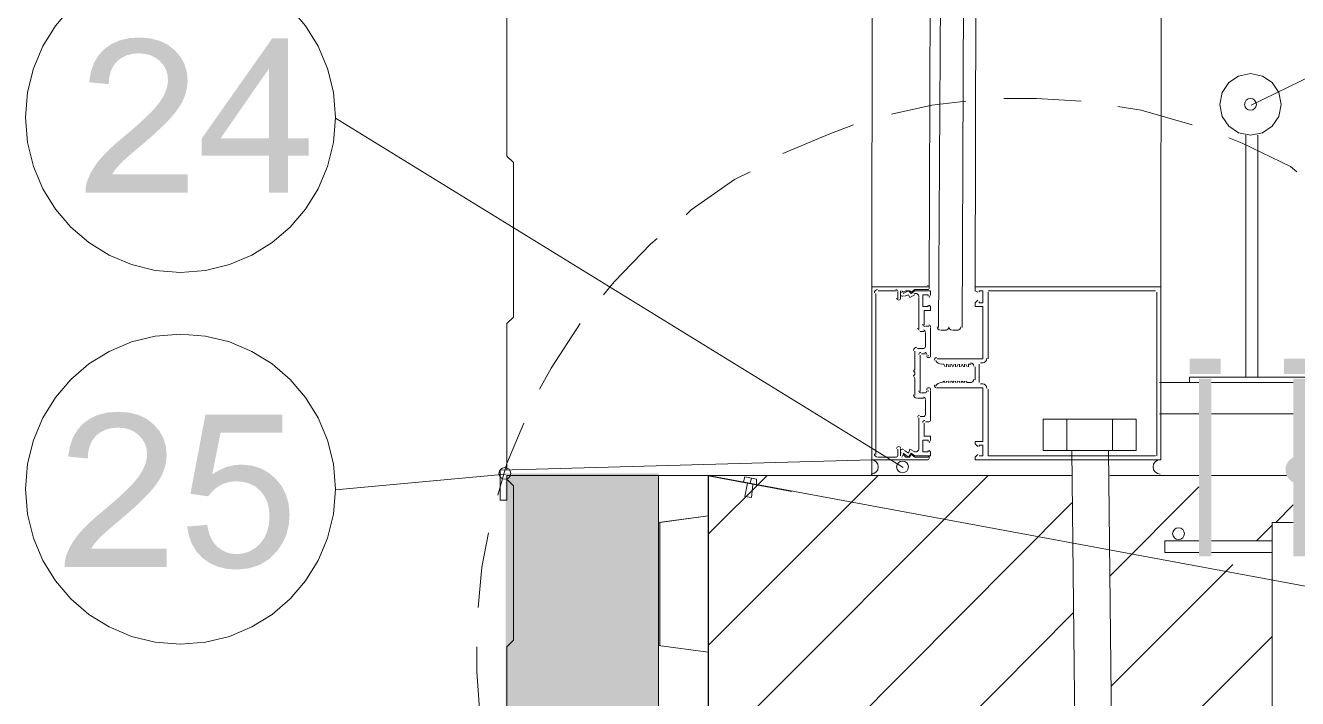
# Model space of a CAD drawing. Header units: millimetres. Extents: x 0 to 5940, y 0 to 8400.
# Drawn here: x 4492.7 to 4904.4, y 6691 to 6908.8 of the extents above; entities that cross this region are included whole.
import ezdxf

# ---------------------------------------------------------------- set-up
doc = ezdxf.new("R2010")
doc.units = ezdxf.units.MM
doc.header["$LTSCALE"] = 20
doc.layers.add('1-CORTE-LINEAS', color=7, linetype='Continuous')
doc.layers.add('1-CORTE-RELLENOS', color=9, linetype='Continuous')

msp = doc.modelspace()

# ---------------------------------------------------------------- hatches: boundary and pattern name
at = {"layer": '1-CORTE-RELLENOS'}
h = msp.add_hatch(color=7, dxfattribs=at)
h.dxf.hatch_style = 1
h.paths.add_polyline_path([(4545.21, 6860.55), (4545.21, 6854.65), (4512.14, 6854.65), (4512.16, 6855.73), (4512.29, 6856.81), (4512.52, 6857.86), (4512.86, 6858.89), (4513.58, 6860.59), (4514.49, 6862.26), (4515.59, 6863.92), (4516.88, 6865.56), (4518.44, 6867.25), (4520.3, 6869.07), (4522.46, 6871.03), (4524.93, 6873.11), (4528.67, 6876.29), (4531.76, 6879.12), (4534.19, 6881.59), (4535.95, 6883.7), (4537.2, 6885.62), (4538.1, 6887.5), (4538.64, 6889.32), (4538.82, 6891.08), (4538.66, 6892.85), (4538.16, 6894.47), (4537.33, 6895.94), (4536.17, 6897.26), (4534.77, 6898.34), (4533.18, 6899.12), (4531.38, 6899.58), (4529.39, 6899.74), (4527.29, 6899.57), (4525.41, 6899.08), (4523.74, 6898.25), (4522.28, 6897.09), (4521.13, 6895.64), (4520.3, 6893.93), (4519.8, 6891.97), (4519.64, 6889.76), (4513.3, 6890.37), (4513.85, 6893.68), (4514.85, 6896.58), (4516.3, 6899.06), (4518.21, 6901.11), (4520.5, 6902.75), (4523.16, 6903.92), (4526.18, 6904.63), (4529.56, 6904.86), (4532.95, 6904.61), (4535.98, 6903.85), (4538.63, 6902.6), (4540.92, 6900.84), (4542.77, 6898.73), (4544.1, 6896.39), (4544.89, 6893.8), (4545.16, 6890.97), (4545.08, 6889.46), (4544.84, 6887.96), (4544.44, 6886.48), (4543.89, 6885.02), (4543.18, 6883.56), (4542.26, 6882.06), (4541.14, 6880.53), (4539.81, 6878.96), (4538.17, 6877.2), (4536.05, 6875.15), (4533.46, 6872.8), (4530.39, 6870.14), (4527.85, 6868.01), (4525.82, 6866.25), (4524.29, 6864.87), (4523.28, 6863.85), (4522.53, 6863.03), (4521.85, 6862.2), (4521.24, 6861.37), (4520.69, 6860.55)])
h = msp.add_hatch(color=7, dxfattribs=at)
h.dxf.hatch_style = 1
h.paths.add_polyline_path([(4577.61, 6854.65), (4577.61, 6866.61), (4584.33, 6866.61), (4584.33, 6872.23), (4577.61, 6872.23), (4577.61, 6904.64), (4572.59, 6904.64), (4549.77, 6872.23), (4549.77, 6866.61), (4571.49, 6866.61), (4571.49, 6854.65)])
h.paths.add_polyline_path([(4555.84, 6872.23), (4571.49, 6894.78), (4571.49, 6872.23)])
h = msp.add_hatch(color=7, dxfattribs=at)
h.dxf.hatch_style = 1
h.paths.add_polyline_path([(4869.48, 6801.01), (4879.48, 6801.01), (4879.48, 6796.01), (4869.48, 6796.01)])
h = msp.add_hatch(color=7, dxfattribs=at)
h.dxf.hatch_style = 1
h.paths.add_polyline_path([(4899.98, 6801.01), (4909.98, 6801.01), (4909.98, 6796.01), (4899.98, 6796.01)])
h = msp.add_hatch(color=7, dxfattribs=at)
h.dxf.hatch_style = 1
h.paths.add_polyline_path([(4872.48, 6794.51), (4876.48, 6794.51), (4876.48, 6737.01), (4872.48, 6737.01)])
h = msp.add_hatch(color=7, dxfattribs=at)
h.dxf.hatch_style = 1
h.paths.add_polyline_path([(4906.98, 6794.51), (4902.98, 6794.51), (4902.98, 6769.03), (4903.25, 6769.18), (4904.08, 6769.43), (4904.98, 6769.51), (4905.87, 6769.43), (4906.7, 6769.18), (4906.98, 6769.03)])
h = msp.add_hatch(color=7, dxfattribs=at)
h.dxf.hatch_style = 1
h.paths.add_polyline_path([(4538.44, 6739.47), (4538.44, 6733.57), (4505.37, 6733.57), (4505.39, 6734.66), (4505.52, 6735.73), (4505.75, 6736.79), (4506.09, 6737.82), (4506.81, 6739.51), (4507.72, 6741.19), (4508.82, 6742.85), (4510.11, 6744.49), (4511.67, 6746.18), (4513.52, 6748), (4515.69, 6749.96), (4518.16, 6752.04), (4521.9, 6755.22), (4524.99, 6758.05), (4527.41, 6760.51), (4529.18, 6762.62), (4530.43, 6764.55), (4531.33, 6766.43), (4531.87, 6768.25), (4532.05, 6770.01), (4531.88, 6771.78), (4531.39, 6773.4), (4530.56, 6774.87), (4529.4, 6776.18), (4528, 6777.27), (4526.4, 6778.04), (4524.61, 6778.51), (4522.62, 6778.66), (4520.52, 6778.5), (4518.63, 6778), (4516.96, 6777.18), (4515.51, 6776.02), (4514.35, 6774.57), (4513.53, 6772.86), (4513.03, 6770.9), (4512.87, 6768.69), (4506.53, 6769.29), (4507.08, 6772.61), (4508.08, 6775.5), (4509.53, 6777.98), (4511.43, 6780.04), (4513.73, 6781.68), (4516.39, 6782.85), (4519.41, 6783.56), (4522.79, 6783.79), (4526.18, 6783.54), (4529.2, 6782.78), (4531.86, 6781.52), (4534.14, 6779.77), (4536, 6777.66), (4537.32, 6775.31), (4538.12, 6772.73), (4538.39, 6769.9), (4538.31, 6768.39), (4538.07, 6766.89), (4537.67, 6765.41), (4537.12, 6763.95), (4536.41, 6762.49), (4535.49, 6760.99), (4534.36, 6759.46), (4533.04, 6757.88), (4531.4, 6756.13), (4529.28, 6754.08), (4526.68, 6751.72), (4523.61, 6749.06), (4521.08, 6746.93), (4519.05, 6745.18), (4517.52, 6743.79), (4516.5, 6742.78), (4515.76, 6741.95), (4515.08, 6741.13), (4514.46, 6740.3), (4513.91, 6739.47)])
h = msp.add_hatch(color=7, dxfattribs=at)
h.dxf.hatch_style = 1
h.paths.add_polyline_path([(4545.04, 6746.69), (4551.49, 6747.19), (4551.96, 6744.99), (4552.67, 6743.08), (4553.61, 6741.46), (4554.8, 6740.13), (4556.16, 6739.1), (4557.66, 6738.35), (4559.3, 6737.91), (4561.08, 6737.76), (4563.2, 6737.97), (4565.15, 6738.59), (4566.95, 6739.62), (4568.58, 6741.07), (4569.93, 6742.89), (4570.89, 6744.98), (4571.47, 6747.35), (4571.66, 6750), (4571.48, 6752.48), (4570.92, 6754.68), (4569.99, 6756.61), (4568.69, 6758.27), (4567.11, 6759.59), (4565.29, 6760.54), (4563.25, 6761.11), (4560.97, 6761.3), (4559.52, 6761.21), (4558.14, 6760.95), (4556.84, 6760.52), (4555.62, 6759.92), (4554.5, 6759.21), (4553.5, 6758.39), (4552.62, 6757.47), (4551.88, 6756.45), (4546.09, 6757.22), (4550.94, 6782.91), (4575.8, 6782.91), (4575.8, 6777.01), (4555.84, 6777.01), (4553.14, 6763.56), (4555.43, 6764.94), (4557.77, 6765.92), (4560.17, 6766.51), (4562.62, 6766.7), (4565.77, 6766.42), (4568.66, 6765.57), (4571.28, 6764.16), (4573.65, 6762.18), (4575.62, 6759.75), (4577.03, 6757), (4577.88, 6753.91), (4578.17, 6750.5), (4577.92, 6747.22), (4577.18, 6744.18), (4575.94, 6741.38), (4574.2, 6738.81), (4571.58, 6736.15), (4568.52, 6734.26), (4565.02, 6733.13), (4561.08, 6732.75), (4557.82, 6732.99), (4554.88, 6733.7), (4552.25, 6734.89), (4549.95, 6736.55), (4548.03, 6738.61), (4546.57, 6740.99), (4545.57, 6743.68)])
h = msp.add_hatch(color=7, dxfattribs=at)
h.dxf.hatch_style = 1
h.paths.add_polyline_path([(4909.48, 6765.01), (4909.39, 6764.11), (4909.15, 6763.28), (4908.73, 6762.52), (4908.16, 6761.83), (4907.46, 6761.25), (4906.7, 6760.84), (4905.87, 6760.59), (4904.98, 6760.51), (4904.08, 6760.59), (4903.25, 6760.84), (4902.49, 6761.25), (4901.79, 6761.83), (4901.22, 6762.52), (4900.81, 6763.28), (4900.56, 6764.11), (4900.48, 6765.01), (4900.56, 6765.91), (4900.81, 6766.74), (4901.22, 6767.5), (4901.79, 6768.19), (4902.49, 6768.77), (4903.25, 6769.18), (4904.08, 6769.43), (4904.98, 6769.51), (4905.87, 6769.43), (4906.7, 6769.18), (4907.46, 6768.77), (4908.16, 6768.19), (4908.73, 6767.5), (4909.15, 6766.74), (4909.39, 6765.91)])
h = msp.add_hatch(color=51, dxfattribs=at)
h.dxf.hatch_style = 1
h.paths.add_polyline_path([(4697.58, 6763.89), (4697.58, 6436.82), (4648.05, 6436.82), (4648.05, 6763.89)])
h = msp.add_hatch(color=7, dxfattribs=at)
h.dxf.hatch_style = 1
h.paths.add_polyline_path([(4902.98, 6737.01), (4906.98, 6737.01), (4906.98, 6760.99), (4906.7, 6760.84), (4905.87, 6760.59), (4904.98, 6760.51), (4904.08, 6760.59), (4903.25, 6760.84), (4902.98, 6760.99)])

# ---------------------------------------------------------------- linework, layer by layer
at = {"layer": '1-CORTE-LINEAS', "color": 7, "lineweight": 13}
for p, q in [((4790.29, 7168.33), (4788.17, 6811.05)), ((4786.06, 7156.05), (4785.21, 6823.74)), ((4797.48, 7151.4), (4795.79, 6811.05)), ((4800.03, 6824.17), (4800.87, 7154.37)), ((4767.86, 6822.05), (4767.86, 6769.98)), ((4774.62, 6822.9), (4768.7, 6822.9)), ((4775.05, 6820.35), (4775.05, 6822.47)), ((4775.9, 6820.35), (4775.9, 6822.9)), ((4858.45, 6822.9), (4804.26, 6822.9)), ((4804.26, 6800.88), (4804.26, 6822.47)), ((4858.88, 6769.56), (4858.88, 6822.47)), ((4781.83, 6810.62), (4781.83, 6820.78)), ((4783.53, 6809.77), (4782.24, 6809.77)), ((4783.94, 6811.46), (4785.21, 6811.46)), ((4783.94, 6804.7), (4783.94, 6809.36)), ((4785.63, 6811.05), (4785.63, 6801.73)), ((4789.02, 6810.2), (4790.72, 6810.2)), ((4792.83, 6810.2), (4794.52, 6810.2)), ((4781.4, 6804.27), (4783.53, 6804.27)), ((4782.24, 6802.15), (4782.24, 6790.3)), ((4783.94, 6802.58), (4782.67, 6802.58)), ((4784.79, 6801.73), (4784.79, 6802.15)), ((4790.72, 6799.19), (4790.72, 6798.34)), ((4791.56, 6798.34), (4791.15, 6799.19)), ((4791.99, 6799.19), (4791.99, 6798.34)), ((4792.83, 6798.34), (4792.41, 6799.19)), ((4793.25, 6799.19), (4792.83, 6798.34)), ((4793.68, 6798.34), (4793.68, 6799.19)), ((4794.52, 6799.19), (4794.11, 6798.34)), ((4794.95, 6798.34), (4794.95, 6799.19)), ((4795.79, 6799.19), (4795.38, 6798.34)), ((4796.22, 6798.34), (4795.79, 6799.19)), ((4796.64, 6799.19), (4796.64, 6798.34)), ((4797.48, 6798.34), (4797.07, 6799.19)), ((4800.03, 6794.11), (4800.03, 6798.34)), ((4801.3, 6799.19), (4801.3, 6793.26)), ((4802.57, 6799.61), (4801.73, 6799.61)), ((4790.72, 6793.26), (4790.72, 6793.69)), ((4791.56, 6793.26), (4791.15, 6793.69)), ((4791.99, 6793.26), (4791.99, 6793.69)), ((4793.68, 6793.69), (4793.68, 6793.26)), ((4794.52, 6793.69), (4794.11, 6793.26)), ((4794.95, 6793.69), (4794.95, 6793.26)), ((4796.64, 6793.26), (4796.64, 6793.69)), ((4801.73, 6792.85), (4802.57, 6792.85)), ((4782.67, 6789.88), (4783.94, 6789.88)), ((4784.79, 6790.3), (4784.79, 6790.72)), ((4785.63, 6790.72), (4785.63, 6780.98)), ((4783.53, 6788.19), (4781.4, 6788.19)), ((4783.94, 6782.68), (4783.94, 6787.76)), ((4781.83, 6771.68), (4781.83, 6781.84)), ((4782.24, 6782.26), (4783.53, 6782.26)), ((4785.21, 6780.57), (4783.94, 6780.57)), ((4784.79, 6768.29), (4766.59, 6768.29)), ((4768.7, 6769.13), (4774.62, 6769.13)), ((4775.05, 6769.56), (4775.05, 6771.68)), ((4775.9, 6771.68), (4775.9, 6769.56))]:
    msp.add_line(p, q, dxfattribs=at)
at = {"layer": '1-CORTE-LINEAS', "color": 7, "lineweight": 9}
for p, q in [((4767, 7154.37), (4766.59, 6824.17)), ((4860.14, 6824.17), (4860.57, 7154.37)), ((4713.67, 6436.82), (4713.67, 6763.2)), ((4713.67, 6763.2), (4983.33, 6713.25)), ((4725.1, 6761.1), (4725.52, 6762.79)), ((4726.36, 6760.67), (4725.52, 6756.44)), ((4727.22, 6760.67), (4727.65, 6762.36)), ((4861.41, 6742.04), (4872.48, 6742.04)), ((4861.41, 6742.04), (4861.41, 6738.24)), ((4876.48, 6742.04), (4896.12, 6742.04)), ((4861.41, 6738.24), (4872.48, 6738.24)), ((4876.48, 6738.24), (4896.12, 6738.24))]:
    msp.add_line(p, q, dxfattribs=at)
at = {"layer": '1-CORTE-LINEAS', "color": 7, "lineweight": 15}
for p, q in [((5007.45, 6940.58), (4889.36, 6883.01)), ((4593.03, 6878.78), (4776.75, 6765.75)), ((4887.66, 6794.95), (4887.66, 6873.27)), ((4891.47, 6794.95), (4891.47, 6873.27)), ((4859.72, 6793.26), (4872.48, 6793.26)), ((4876.48, 6793.26), (4902.98, 6793.26)), ((4829.66, 6781.41), (4829.66, 6771.25)), ((4844.48, 6781.41), (4844.48, 6771.25)), ((4859.72, 6783.1), (4872.48, 6783.1)), ((4876.48, 6783.1), (4902.98, 6783.1)), ((4766.59, 6768.29), (4646.36, 6764.9)), ((4766.59, 6768.29), (4766.59, 6763.2)), ((4852.1, 6771.25), (4822.04, 6771.25)), ((4831.36, 6771.25), (4832.62, 6646.79)), ((4843.21, 6771.25), (4844.48, 6646.79)), ((4593.03, 6758.55), (4648.05, 6763.63)), ((4713.67, 6763.2), (4648.48, 6763.2)), ((4697.58, 6436.82), (4697.58, 6763.2)), ((4713.67, 6763.2), (4831.36, 6763.2)), ((4843.63, 6763.2), (4872.48, 6763.2)), ((4876.48, 6763.2), (4900.85, 6763.2)), ((4697.58, 6747.96), (4697.58, 6708.18)), ((4698, 6747.96), (4698, 6708.18)), ((4713.67, 6706.06), (4713.67, 6692.94))]:
    msp.add_line(p, q, dxfattribs=at)
at = {"layer": '1-CORTE-LINEAS', "color": 7, "lineweight": 5}
for p, q in [((4648.48, 6761.94), (4648.48, 6763.2)), ((4713.67, 6744.16), (4732.72, 6763.2)), ((4713.67, 6708.18), (4768.7, 6763.2)), ((4713.67, 6672.61), (4804.26, 6763.2)), ((4872.48, 6759.46), (4843.63, 6730.61)), ((4739.5, 6662.03), (4831.36, 6754.32)), ((4897.39, 6747.96), (4902.98, 6753.71)), ((4891.04, 6742.04), (4896.12, 6747.12)), ((4844.06, 6695.05), (4883.42, 6734.42)), ((4775.48, 6662.03), (4831.78, 6718.76)), ((4847.02, 6662.03), (4896.12, 6711.14))]:
    msp.add_line(p, q, dxfattribs=at)
at = {"layer": '1-CORTE-LINEAS', "color": 7, "lineweight": 25}
msp.add_line((4713.67, 6763.2), (4740.76, 6758.13), dxfattribs=at)
at = {"layer": '1-CORTE-LINEAS', "color": 7, "lineweight": 5}
msp.add_lwpolyline([(4648.48, 6764.9), (4648.48, 6812.32), (4650.59, 6814.43), (4650.59, 6864.38), (4648.48, 6866.5), (4648.48, 6916.46), (4650.59, 6918.56), (4650.59, 6968.52), (4648.48, 6970.64), (4648.48, 7020.59), (4650.59, 7022.72), (4650.59, 7072.67), (4648.48, 7074.78), (4648.48, 7124.73), (4650.59, 7126.85), (4650.59, 7176.81), (4648.48, 7178.91), (4648.48, 7229.3), (4650.59, 7231.42), (4650.59, 7276.01)], dxfattribs=at)
at = {"layer": '1-CORTE-LINEAS', "color": 7, "lineweight": 9}
for points in [[(4507.39, 6914.46), (4502.37, 6908.61), (4498.29, 6902.04), (4495.25, 6894.84), (4493.35, 6887.13), (4492.69, 6878.99), (4493.35, 6870.85), (4495.25, 6863.13), (4498.29, 6855.94), (4502.37, 6849.36), (4507.39, 6843.52), (4513.23, 6838.51), (4519.8, 6834.43), (4527, 6831.38), (4534.72, 6829.48), (4542.85, 6828.83), (4550.99, 6829.48), (4558.71, 6831.38), (4565.91, 6834.43), (4572.49, 6838.51), (4578.33, 6843.52), (4583.35, 6849.36), (4587.43, 6855.94), (4590.47, 6863.13), (4592.37, 6870.85), (4593.03, 6878.99)], [(4593.03, 6878.99), (4592.37, 6887.13), (4590.47, 6894.84), (4587.43, 6902.04), (4583.35, 6908.61), (4578.33, 6914.46)], [(4593.03, 6758.77), (4592.37, 6766.9), (4590.47, 6774.62), (4587.43, 6781.82), (4583.35, 6788.39), (4578.33, 6794.23), (4572.49, 6799.25), (4565.91, 6803.33), (4558.71, 6806.37), (4550.99, 6808.27), (4542.85, 6808.93), (4534.72, 6808.27), (4527, 6806.37), (4519.8, 6803.33), (4513.23, 6799.25), (4507.39, 6794.23), (4502.37, 6788.39), (4498.29, 6781.82), (4495.25, 6774.62), (4493.35, 6766.9), (4492.69, 6758.77), (4493.35, 6750.63), (4495.25, 6742.91), (4498.29, 6735.71), (4502.37, 6729.13), (4507.39, 6723.29), (4513.23, 6718.27), (4519.8, 6714.19), (4527, 6711.15), (4534.72, 6709.25), (4542.85, 6708.59), (4550.99, 6709.25), (4558.71, 6711.15), (4565.91, 6714.19), (4572.49, 6718.27), (4578.33, 6723.29), (4583.35, 6729.13), (4587.43, 6735.71), (4590.47, 6742.91), (4592.37, 6750.63), (4593.03, 6758.77)], [(4729.33, 6760.24), (4729.33, 6761.94), (4725.52, 6762.79)], [(4728.06, 6760.24), (4727.65, 6756.01), (4725.52, 6756.44)], [(4867.76, 6744.37), (4867.61, 6745.11), (4867.21, 6745.72), (4866.6, 6746.12), (4865.86, 6746.27), (4865.11, 6746.12), (4864.51, 6745.72), (4864.1, 6745.11), (4863.95, 6744.37), (4864.1, 6743.63), (4864.51, 6743.02), (4865.11, 6742.62), (4865.86, 6742.47), (4866.6, 6742.62), (4867.21, 6743.02), (4867.61, 6743.63), (4867.76, 6744.37)]]:
    msp.add_lwpolyline(points, dxfattribs=at)
at = {"layer": '1-CORTE-LINEAS', "color": 7, "lineweight": 15}
for points in [[(4899.09, 6883.22), (4898.31, 6887.09), (4896.17, 6890.25), (4893.01, 6892.39), (4889.14, 6893.17), (4885.26, 6892.39), (4882.1, 6890.25), (4879.97, 6887.09), (4879.19, 6883.22), (4879.97, 6879.35), (4882.1, 6876.19), (4885.26, 6874.05), (4889.14, 6873.27), (4893.01, 6874.05), (4896.17, 6876.19), (4898.31, 6879.35), (4899.09, 6883.22)], [(4797.07, 6884.28), (4786.06, 6883.01), (4772.94, 6880.05)], [(4834.32, 6884.28), (4819.92, 6885.13), (4809.34, 6885.13)], [(4891.04, 6883.22), (4890.89, 6883.96), (4890.49, 6884.57), (4889.88, 6884.98), (4889.14, 6885.13), (4888.4, 6884.98), (4887.79, 6884.57), (4887.39, 6883.96), (4887.24, 6883.22), (4887.39, 6882.48), (4887.79, 6881.87), (4888.4, 6881.47), (4889.14, 6881.32), (4889.88, 6881.47), (4890.49, 6881.87), (4890.89, 6882.48), (4891.04, 6883.22)], [(4870.3, 6876.66), (4853.79, 6881.32), (4846.17, 6882.58)], [(4760.66, 6876.66), (4753.04, 6873.7), (4737.8, 6867.34)], [(4904.17, 6861.42), (4902.05, 6863.11), (4886.4, 6870.73), (4882.15, 6872.43)], [(4727.22, 6861.42), (4722.13, 6858.88), (4708.16, 6849.14), (4706.48, 6847.46)], [(4697.16, 6839.84), (4695.04, 6838.14), (4683.19, 6825.86), (4679.8, 6821.63)], [(4672.18, 6812.32), (4662.86, 6797.92), (4659.06, 6791.15)], [(4869.46, 6793.26), (4869.46, 6794.95), (4909.67, 6794.95), (4909.67, 6793.26)], [(4822.04, 6771.25), (4822.04, 6781.41), (4852.1, 6781.41), (4852.1, 6771.25)], [(4653.98, 6780.14), (4648.48, 6767.02), (4645.52, 6756.85)], [(4766.37, 6763.63), (4767.28, 6763.82), (4768.02, 6764.32), (4768.52, 6765.06), (4768.7, 6765.96), (4768.52, 6766.87), (4768.02, 6767.61), (4767.28, 6768.11), (4766.37, 6768.29)], [(4859.94, 6768.29), (4859.03, 6768.11), (4858.29, 6767.61), (4857.79, 6766.87), (4857.61, 6765.96), (4857.79, 6765.06), (4858.29, 6764.32), (4859.03, 6763.82), (4859.94, 6763.63)], [(4649.75, 6763.84), (4649.6, 6764.59), (4649.19, 6765.19), (4648.58, 6765.6), (4647.84, 6765.75), (4647.1, 6765.6), (4646.5, 6765.19), (4646.09, 6764.59), (4645.94, 6763.84), (4646.09, 6763.1), (4646.5, 6762.49), (4647.1, 6762.09), (4647.84, 6761.94), (4648.58, 6762.09), (4649.19, 6762.49), (4649.6, 6763.1), (4649.75, 6763.84)], [(4646.36, 6764.9), (4646.36, 6755.17), (4648.48, 6755.17), (4648.48, 6761.94)], [(4778.44, 6765.96), (4778.29, 6766.7), (4777.88, 6767.3), (4777.28, 6767.71), (4776.54, 6767.86), (4775.79, 6767.71), (4775.18, 6767.3), (4774.77, 6766.7), (4774.62, 6765.96), (4774.77, 6765.22), (4775.18, 6764.62), (4775.79, 6764.21), (4776.54, 6764.06), (4777.28, 6764.21), (4777.88, 6764.62), (4778.29, 6765.22), (4778.44, 6765.96)], [(4650.59, 6436.82), (4650.59, 6447.4), (4648.48, 6449.52), (4648.48, 6499.48), (4650.59, 6501.59), (4650.59, 6551.54), (4648.48, 6553.66), (4648.48, 6603.62), (4650.59, 6605.72), (4650.59, 6655.68), (4648.48, 6657.8), (4648.48, 6707.75), (4650.59, 6709.88), (4650.59, 6759.82), (4648.48, 6761.94)], [(4713.67, 6750.09), (4713.67, 6763.2), (4713.67, 6750.09)], [(4697.58, 6747.96), (4713.67, 6750.09), (4698, 6747.96)], [(4896.12, 6662.03), (4896.12, 6747.96), (4902.98, 6747.96)], [(4642.55, 6744.59), (4640.43, 6733.58), (4639.16, 6720.46)], [(4638.74, 6707.75), (4638.74, 6699.71), (4640, 6683.2)], [(4713.67, 6692.94), (4713.67, 6706.06), (4697.58, 6708.18), (4713.67, 6706.06)]]:
    msp.add_lwpolyline(points, dxfattribs=at)
at = {"layer": '1-CORTE-LINEAS', "color": 7, "lineweight": 13}
for points in [[(4766.59, 6768.29), (4766.59, 6824.17), (4784.79, 6824.17)], [(4768.49, 6823.31), (4768.08, 6823.23), (4767.74, 6823.01), (4767.51, 6822.67), (4767.43, 6822.27)], [(4775.05, 6822.68), (4775, 6822.93), (4774.87, 6823.13), (4774.67, 6823.27), (4774.42, 6823.31)], [(4776.22, 6822.39), (4776.03, 6822.22), (4775.92, 6822), (4775.91, 6821.76), (4775.99, 6821.52), (4776.15, 6821.33), (4776.37, 6821.22), (4776.61, 6821.21), (4776.86, 6821.29)], [(4784.79, 6823.31), (4780.56, 6823.31), (4779.28, 6822.47), (4778.87, 6822.9), (4777.59, 6822.9), (4776.75, 6822.47), (4776.32, 6822.9)], [(4776.75, 6822.05), (4778.44, 6822.9), (4779.28, 6822.05), (4780.56, 6822.9), (4785.63, 6822.9), (4785.63, 6821.63), (4785.21, 6820.78)], [(4781.83, 6821), (4781.79, 6821.27), (4781.69, 6821.52), (4781.52, 6821.74), (4781.29, 6821.91), (4781.04, 6822.02), (4780.77, 6822.05), (4780.49, 6822.02), (4780.23, 6821.91)], [(4784.57, 6823.31), (4784.82, 6823.37), (4785.02, 6823.5), (4785.16, 6823.71), (4785.21, 6823.96), (4785.16, 6824.21), (4785.02, 6824.41), (4784.82, 6824.55), (4784.57, 6824.6)], [(4800.87, 6769.98), (4800.03, 6769.13), (4800.03, 6768.29), (4860.14, 6768.29), (4860.14, 6824.17), (4800.03, 6824.17), (4800.03, 6822.9), (4800.87, 6822.47)], [(4801.3, 6819.51), (4801.3, 6819.08), (4802.57, 6819.08), (4802.57, 6822.9), (4801.3, 6822.9), (4801.3, 6822.47)], [(4774.62, 6820.57), (4774.67, 6820.32), (4774.81, 6820.12), (4775.02, 6819.99), (4775.27, 6819.94), (4775.51, 6819.99), (4775.72, 6820.12), (4775.85, 6820.32), (4775.9, 6820.57)], [(4780.56, 6821.63), (4778.87, 6820.78), (4778.44, 6821.63), (4777.17, 6821.21)], [(4784.79, 6818.24), (4784.79, 6817.82), (4783.1, 6817.82), (4783.1, 6821.63), (4784.79, 6821.63), (4784.79, 6821.21)], [(4785.21, 6818.24), (4785.63, 6817.82), (4785.63, 6816.55), (4783.53, 6816.55), (4783.53, 6811.89)], [(4787.76, 6800.88), (4802.57, 6800.88), (4802.57, 6817.82), (4800.03, 6817.82), (4800.03, 6819.08), (4800.87, 6819.94)], [(4781.4, 6810.83), (4781.45, 6810.59), (4781.59, 6810.38), (4781.79, 6810.25), (4782.04, 6810.2)], [(4783.1, 6812.1), (4783.15, 6811.85), (4783.28, 6811.65), (4783.48, 6811.51), (4783.73, 6811.46)], [(4783.94, 6809.56), (4783.89, 6809.81), (4783.76, 6810.01), (4783.56, 6810.15), (4783.3, 6810.2)], [(4785.63, 6811.26), (4785.58, 6811.5), (4785.45, 6811.7), (4785.25, 6811.84), (4785, 6811.89)], [(4787.76, 6811.26), (4787.84, 6810.85), (4788.06, 6810.51), (4788.4, 6810.28), (4788.82, 6810.2)], [(4790.5, 6810.2), (4790.91, 6810.28), (4791.25, 6810.51), (4791.48, 6810.85), (4791.56, 6811.26)], [(4791.56, 6811.26), (4791.64, 6810.85), (4791.87, 6810.51), (4792.21, 6810.28), (4792.62, 6810.2)], [(4794.32, 6810.2), (4794.73, 6810.28), (4795.06, 6810.51), (4795.29, 6810.85), (4795.38, 6811.26)], [(4781.2, 6804.7), (4780.78, 6804.61), (4780.44, 6804.38), (4780.22, 6804.05), (4780.14, 6803.64)], [(4780.56, 6789.03), (4780.56, 6794.54), (4780.14, 6795.38), (4780.56, 6795.81), (4780.56, 6796.65), (4780.14, 6797.08), (4780.56, 6797.5), (4780.56, 6803.43)], [(4782.46, 6803), (4782.21, 6802.95), (4782.01, 6802.81), (4781.88, 6802.61), (4781.83, 6802.37)], [(4783.3, 6804.27), (4783.56, 6804.32), (4783.76, 6804.46), (4783.89, 6804.66), (4783.94, 6804.9)], [(4784.37, 6802.37), (4784.32, 6802.61), (4784.18, 6802.81), (4783.98, 6802.95), (4783.73, 6803)], [(4784.37, 6801.94), (4784.42, 6801.7), (4784.55, 6801.49), (4784.75, 6801.36), (4785, 6801.31)], [(4785, 6801.31), (4785.25, 6801.36), (4785.45, 6801.49), (4785.58, 6801.7), (4785.63, 6801.94)], [(4787.54, 6801.31), (4787.37, 6801.28), (4787.21, 6801.22), (4787.08, 6801.12), (4786.98, 6800.98), (4786.92, 6800.82), (4786.91, 6800.65), (4786.94, 6800.48), (4787.01, 6800.33)], [(4802.36, 6799.61), (4802.94, 6799.73), (4803.4, 6800.05), (4803.72, 6800.52), (4803.84, 6801.1)], [(4787.29, 6800.23), (4787.66, 6799.8), (4788.12, 6799.47), (4788.66, 6799.26), (4789.23, 6799.19)], [(4790.29, 6798.34), (4789.86, 6799.19), (4789.45, 6799.19)], [(4798.75, 6799.19), (4797.91, 6799.19), (4797.91, 6798.34)], [(4799.61, 6798.55), (4799.52, 6798.97), (4799.3, 6799.3), (4798.96, 6799.53), (4798.55, 6799.61)], [(4789.23, 6793.26), (4788.66, 6793.19), (4788.12, 6792.98), (4787.66, 6792.66), (4787.29, 6792.21)], [(4790.29, 6793.26), (4789.86, 6793.69), (4789.45, 6793.26)], [(4793.25, 6793.69), (4792.83, 6793.26), (4792.41, 6793.69)], [(4796.22, 6793.26), (4795.79, 6793.69), (4795.38, 6793.26)], [(4798.75, 6793.26), (4797.48, 6793.26), (4797.07, 6793.69)], [(4798.55, 6793.26), (4798.96, 6793.34), (4799.3, 6793.57), (4799.52, 6793.91), (4799.61, 6794.32)], [(4803.84, 6791.36), (4803.72, 6791.94), (4803.4, 6792.41), (4802.94, 6792.73), (4802.36, 6792.85)], [(4780.14, 6789.25), (4780.22, 6788.83), (4780.44, 6788.5), (4780.78, 6788.27), (4781.2, 6788.19)], [(4781.83, 6790.52), (4781.88, 6790.27), (4782.01, 6790.07), (4782.21, 6789.93), (4782.46, 6789.88)], [(4783.73, 6789.88), (4783.98, 6789.93), (4784.18, 6790.07), (4784.32, 6790.27), (4784.37, 6790.52)], [(4785, 6791.56), (4784.75, 6791.52), (4784.55, 6791.38), (4784.42, 6791.18), (4784.37, 6790.93)], [(4785.63, 6790.93), (4785.58, 6791.18), (4785.45, 6791.38), (4785.25, 6791.52), (4785, 6791.56)], [(4787.01, 6792.56), (4786.94, 6792.4), (4786.91, 6792.24), (4786.92, 6792.07), (4786.98, 6791.91), (4787.08, 6791.77), (4787.21, 6791.66), (4787.37, 6791.59), (4787.54, 6791.56)], [(4787.76, 6791.56), (4802.57, 6791.56), (4802.57, 6774.22), (4800.03, 6774.22), (4800.03, 6773.37), (4800.87, 6772.52)], [(4804.26, 6791.15), (4804.26, 6769.56), (4858.45, 6769.56)], [(4783.94, 6787.97), (4783.89, 6788.22), (4783.76, 6788.42), (4783.56, 6788.55), (4783.3, 6788.6)], [(4782.04, 6782.68), (4781.79, 6782.63), (4781.59, 6782.49), (4781.45, 6782.29), (4781.4, 6782.04)], [(4783.73, 6780.98), (4783.48, 6780.93), (4783.28, 6780.8), (4783.15, 6780.6), (4783.1, 6780.35)], [(4783.3, 6782.26), (4783.56, 6782.31), (4783.76, 6782.45), (4783.89, 6782.65), (4783.94, 6782.9)], [(4785, 6780.57), (4785.25, 6780.62), (4785.45, 6780.75), (4785.58, 6780.95), (4785.63, 6781.2)], [(4783.53, 6780.14), (4783.53, 6775.91), (4785.63, 6775.91), (4785.63, 6774.64), (4785.21, 6773.79)], [(4775.9, 6771.89), (4775.85, 6772.13), (4775.72, 6772.33), (4775.51, 6772.47), (4775.27, 6772.52), (4775.02, 6772.47), (4774.81, 6772.33), (4774.67, 6772.13), (4774.62, 6771.89)], [(4784.79, 6771.25), (4784.79, 6770.83), (4783.1, 6770.83), (4783.1, 6774.64), (4784.79, 6774.64), (4784.79, 6774.22)], [(4801.3, 6772.52), (4801.3, 6772.95), (4802.57, 6772.95), (4802.57, 6769.56), (4801.3, 6769.56)], [(4767.43, 6770.19), (4767.51, 6769.78), (4767.74, 6769.44), (4768.08, 6769.21), (4768.49, 6769.13)], [(4774.42, 6769.13), (4774.67, 6769.18), (4774.87, 6769.32), (4775, 6769.52), (4775.05, 6769.76)], [(4776.86, 6771.58), (4776.61, 6771.67), (4776.37, 6771.65), (4776.15, 6771.55), (4775.99, 6771.36), (4775.91, 6771.12), (4775.92, 6770.88), (4776.03, 6770.66), (4776.22, 6770.49)], [(4776.32, 6769.13), (4776.75, 6769.98), (4777.59, 6769.13), (4778.87, 6769.13), (4779.28, 6769.98), (4780.56, 6769.13), (4784.79, 6769.13)], [(4785.21, 6771.25), (4785.63, 6770.83), (4785.63, 6769.56), (4780.56, 6769.56), (4779.28, 6770.4), (4778.44, 6769.13), (4776.75, 6770.4)], [(4777.17, 6771.25), (4778.44, 6770.4), (4778.87, 6771.68), (4780.56, 6770.83)], [(4780.23, 6770.96), (4780.49, 6770.86), (4780.77, 6770.83), (4781.04, 6770.86), (4781.29, 6770.96), (4781.52, 6771.14), (4781.69, 6771.36), (4781.79, 6771.61), (4781.83, 6771.89)], [(4784.57, 6768.29), (4784.82, 6768.34), (4785.02, 6768.48), (4785.16, 6768.68), (4785.21, 6768.92), (4785.16, 6769.17), (4785.02, 6769.37), (4784.82, 6769.51), (4784.57, 6769.56)]]:
    msp.add_lwpolyline(points, dxfattribs=at)
at = {"layer": '1-CORTE-LINEAS', "color": 7, "lineweight": 25}
msp.add_lwpolyline([(4713.67, 6763.2), (4713.67, 6662.03), (4768.7, 6662.03)], dxfattribs=at)

doc.saveas('drawing.dxf')
